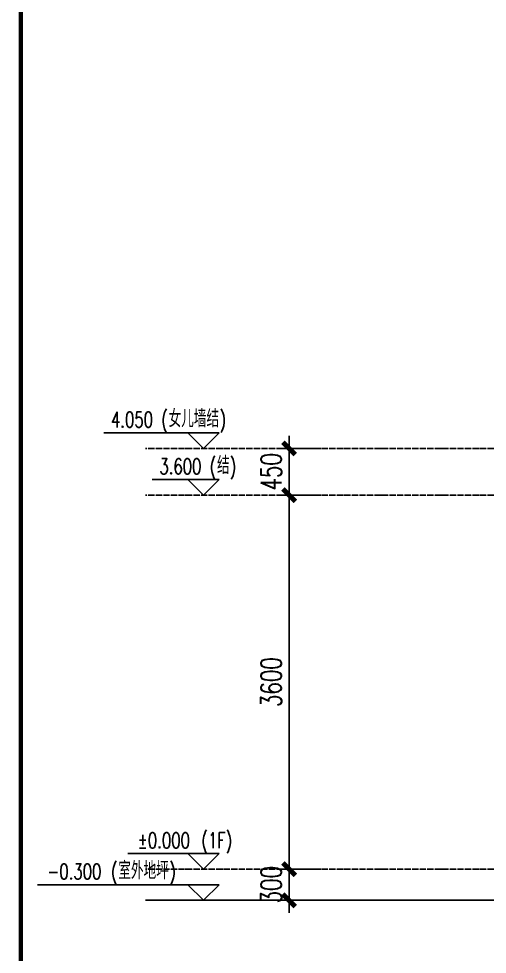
# Model space of a CAD drawing. Extents: x -202236 to 1002404, y -663931 to 1550022.
# Drawn here: x -131209 to -126697, y -352528 to -343522 of the extents above; entities that cross this region are included whole.
import ezdxf
from ezdxf.enums import TextEntityAlignment as Align

# ---------------------------------------------------------------- set-up
doc = ezdxf.new("R2010")
doc.units = 0
doc.linetypes.add('DOTE', pattern=[2.42, 2, -0.2, 0.02, -0.2])
for name, color, linetype in [('0-cxFrame', 155, 'Continuous'), ('A-AXIS-DOTE', 14, 'DOTE'), ('A-AXIS-ELEV', 4, 'Continuous'), ('DIM', 173, 'Continuous'), ('PUB_TEXT', 7, 'Continuous')]:
    doc.layers.add(name, color=color, linetype=linetype)
doc.layers.add('0-cxText', color=131, linetype='Continuous', lineweight=25)
doc.styles.add('_TCH_DIM', font='SIMPLEX', dxfattribs={"bigfont": 'GBCBIG'})
doc.styles.add('cx_tuming', font='simhei.ttf')
doc.styles.add('cx_tuqian1', font='')
doc.styles.add('DHTEXT-1', font='ROMANS.shx', dxfattribs={"width": 0.7, "bigfont": 'CHINESE.shx'})
doc.styles.add('黑体', font='simhei.ttf', dxfattribs={"height": 12})
doc.styles.get('cx_tuqian1').set_extended_font_data('SimSun')
doc.dimstyles.new('ZN80', dxfattribs={"dimscale": 80, "dimtxt": 2.5, "dimasz": 1.5, "dimexe": 1, "dimexo": 2, "dimgap": 0.9, "dimtad": 1, "dimdec": 0, "dimdsep": 46, "dimtxsty": 'DHTEXT-1', "dimblk": 'ARCHTICK', "dimcen": 2.5, "dimclrd": 173, "dimclre": 173, "dimclrt": 7, "dimazin": 2, "dimtfac": 0.4, "dimtdec": 0, "dimtix": 1, "dimtmove": 2, "dimatfit": 3, "dimfxl": 0, "dimtolj": 1, "dimtzin": 0, "dimarcsym": 0})

# ---------------------------------------------------------------- blocks, each defined once
blk = doc.blocks.new('TK22.A2 L(Dragon)')
at = {"layer": '0-cxFrame', "const_width": 0.5}
blk.add_lwpolyline([(-80, 10), (-574, 10), (-574, 410), (-80, 410)], close=True, dxfattribs=at)
at = {"style": '黑体', "flags": 4}
blk.add_attdef('图幅', text='', height=3.3, dxfattribs=at).set_placement((-40, 3), align=Align.RIGHT)
at = {"layer": '0-cxText', "flags": 4}
for tag, height, style, p in [('建设单位', 3.5, 'cx_tuming', (-45, 240)), ('项目名称', 3.5, 'cx_tuming', (-45, 210)), ('子项名称', 3.5, 'cx_tuming', (-45, 180)), ('工程编号', 3.3, 'cx_tuqian1', (-35, 165)), ('图名1', 3.5, 'cx_tuming', (-45, 87)), ('图名2', 3.5, 'cx_tuming', (-45, 79)), ('图名3', 3.5, 'cx_tuming', (-45, 71)), ('出图日期', 3.3, 'cx_tuqian1', (-39, 60)), ('专业', 3.3, 'cx_tuqian1', (-55, 52)), ('图号', 3.3, 'cx_tuqian1', (-55, 44)), ('版次', 3.3, 'cx_tuqian1', (-20, 44))]:
    blk.add_attdef(tag, text='', height=height, dxfattribs=dict(at, style=style)).set_placement(p, align=Align.MIDDLE)
at = {"layer": 'Defpoints', "color": 6, "flags": 4}
for tag, height, style, p in [('tufu', 3.3, '黑体', (-12, 12)), ('dwfname', 4, 'cx_tuqian1', (-80, 3))]:
    blk.add_attdef(tag, text='', height=height, dxfattribs=dict(at, style=style)).set_placement(p, align=Align.RIGHT)
blk = doc.blocks.new('_ArchTick')
at = {"color": 0, "linetype": 'ByBlock', "const_width": 0.4}
blk.add_lwpolyline([(-0.5, -0.5), (0.5, 0.5)], dxfattribs=at)
blk = doc.blocks.new('*D240')
at = {"layer": 'Defpoints', "color": 0, "ltscale": 800, "transparency": 16777216}
for p in [(-128605.7, -347658.2), (-128169.9, -347658.2), (-128169.9, -348108.2)]:
    blk.add_point(p, dxfattribs=at)
at = {"layer": 'DIM', "color": 173, "linetype": 'ByBlock', "lineweight": -2, "ltscale": 800, "transparency": 16777216}
for p, q in [((-128605.7, -347658.2), (-128605.7, -347538.2)), ((-128329.9, -347658.2), (-128685.7, -347658.2)), ((-128605.7, -348108.2), (-128605.7, -347658.2)), ((-128329.9, -348108.2), (-128685.7, -348108.2)), ((-128605.7, -348108.2), (-128605.7, -348228.2))]:
    blk.add_line(p, q, dxfattribs=at)
at = {"layer": 'DIM', "color": 173, "lineweight": -2, "ltscale": 800, "transparency": 16777216, "xscale": 120, "yscale": 120, "zscale": 120}
for p, rotation in [((-128605.7, -347658.2), 270), ((-128605.7, -348108.2), 90)]:
    blk.add_blockref('_ArchTick', p, dxfattribs=dict(at, rotation=rotation))
at = {"layer": 'DIM', "color": 7, "ltscale": 800, "transparency": 16777216, "insert": (-128777.7, -347883.2), "char_height": 200, "attachment_point": 5, "rotation": 90, "style": 'DHTEXT-1'}
blk.add_mtext('\\A1;450', dxfattribs=at)
blk = doc.blocks.new('*D241')
at = {"layer": 'Defpoints', "color": 0, "ltscale": 800, "transparency": 16777216}
for p in [(-128605.7, -348108.2), (-128169.9, -348108.2), (-128169.9, -351708.2)]:
    blk.add_point(p, dxfattribs=at)
at = {"layer": 'DIM', "color": 173, "linetype": 'ByBlock', "lineweight": -2, "ltscale": 800, "transparency": 16777216}
for p, q in [((-128329.9, -348108.2), (-128685.7, -348108.2)), ((-128605.7, -351708.2), (-128605.7, -348108.2)), ((-128329.9, -351708.2), (-128685.7, -351708.2))]:
    blk.add_line(p, q, dxfattribs=at)
at = {"layer": 'DIM', "color": 173, "lineweight": -2, "ltscale": 800, "transparency": 16777216, "xscale": 120, "yscale": 120, "zscale": 120}
for p, rotation in [((-128605.7, -348108.2), 90), ((-128605.7, -351708.2), 270)]:
    blk.add_blockref('_ArchTick', p, dxfattribs=dict(at, rotation=rotation))
at = {"layer": 'DIM', "color": 7, "ltscale": 800, "transparency": 16777216, "insert": (-128777.7, -349908.2), "char_height": 200, "attachment_point": 5, "rotation": 90, "style": 'DHTEXT-1'}
blk.add_mtext('\\A1;3600', dxfattribs=at)
blk = doc.blocks.new('*D242')
at = {"layer": 'Defpoints', "color": 0, "ltscale": 800, "transparency": 16777216}
for p in [(-128605.7, -351708.2), (-128169.9, -351708.2), (-128169.9, -352008.2)]:
    blk.add_point(p, dxfattribs=at)
at = {"layer": 'DIM', "color": 173, "linetype": 'ByBlock', "lineweight": -2, "ltscale": 800, "transparency": 16777216}
for p, q in [((-128605.7, -351708.2), (-128605.7, -351588.2)), ((-128329.9, -351708.2), (-128685.7, -351708.2)), ((-128605.7, -352008.2), (-128605.7, -351708.2)), ((-128329.9, -352008.2), (-128685.7, -352008.2)), ((-128605.7, -352008.2), (-128605.7, -352128.2))]:
    blk.add_line(p, q, dxfattribs=at)
at = {"layer": 'DIM', "color": 173, "lineweight": -2, "ltscale": 800, "transparency": 16777216, "xscale": 120, "yscale": 120, "zscale": 120}
for p, rotation in [((-128605.7, -351708.2), 270), ((-128605.7, -352008.2), 90)]:
    blk.add_blockref('_ArchTick', p, dxfattribs=dict(at, rotation=rotation))
at = {"layer": 'DIM', "color": 7, "ltscale": 800, "transparency": 16777216, "insert": (-128777.7, -351858.2), "char_height": 200, "attachment_point": 5, "rotation": 90, "style": 'DHTEXT-1'}
blk.add_mtext('\\A1;300', dxfattribs=at)

msp = doc.modelspace()

# ---------------------------------------------------------------- linework, layer by layer
at = {"layer": 'A-AXIS-DOTE', "ltscale": 30}
for p, q in [((-112259.91, -347658.23), (-129989.91, -347658.23)), ((-112259.91, -348108.23), (-129989.91, -348108.23)), ((-112259.91, -351708.23), (-129989.91, -351708.23))]:
    msp.add_line(p, q, dxfattribs=at)
at = {"layer": 'A-AXIS-DOTE'}
msp.add_line((-112259.91, -352008.23), (-129989.91, -352008.23), dxfattribs=at)
at = {"layer": 'A-AXIS-ELEV'}
for p, q in [((-129279.91, -347508.23), (-130389.91, -347508.23)), ((-129429.91, -347658.23), (-129579.91, -347508.23)), ((-129429.91, -347658.23), (-129279.91, -347508.23)), ((-129279.91, -347958.23), (-129923.69, -347958.23)), ((-129429.91, -348108.23), (-129579.91, -347958.23)), ((-129429.91, -348108.23), (-129279.91, -347958.23)), ((-129279.91, -351558.23), (-130159.91, -351558.23)), ((-129429.91, -351708.23), (-129579.91, -351558.23)), ((-129429.91, -351708.23), (-129279.91, -351558.23)), ((-129279.77, -351858.23), (-131029.91, -351858.23)), ((-129429.77, -352008.23), (-129579.77, -351858.23)), ((-129429.77, -352008.23), (-129279.77, -351858.23))]:
    msp.add_line(p, q, dxfattribs=at)

# ---------------------------------------------------------------- block references
at = {"layer": '0-cxFrame', "xscale": 80, "yscale": 80, "zscale": 80}
msp.add_blockref('TK22.A2 L(Dragon)', (-85269.4, -357444.07), dxfattribs=at)

# ---------------------------------------------------------------- texts
at = {"layer": 'PUB_TEXT', "style": '_TCH_DIM', "width": 0.705882}
for s, p in [('4.050', (-130320.91, -347455.73)), ('(', (-129835.91, -347455.73)), (')', (-129274.42, -347455.73)), ('3.600', (-129854.69, -347905.73)), ('(', (-129369.69, -347905.73)), (')', (-129176.82, -347905.73)), ('%%P0.000', (-130064.91, -351505.73)), ('(1F)', (-129449.91, -351505.73)), ('-0.300', (-130934.91, -351805.73)), ('(', (-130319.91, -351805.73)), (')', (-129758.42, -351805.73))]:
    msp.add_text(s, height=148.75, dxfattribs=at).set_placement(p)
at = {"layer": 'PUB_TEXT', "style": '_TCH_DIM'}
for s, height, p in [('女儿墙结', 168.794, (-129765.91, -347455.73)), ('结', 168.79, (-129299.69, -347905.73)), ('室外地坪', 168.794, (-130249.91, -351805.73))]:
    msp.add_text(s, height=height, dxfattribs=at).set_placement(p)

# ---------------------------------------------------------------- dimensions: what is measured, and where the dimension line sits
at = {"layer": 'DIM', "ltscale": 800}
for p1, p2, picture, middle in [((-128169.91, -348108.23), (-128169.91, -347658.23), '*D240', (-128777.75, -347883.23)), ((-128169.91, -351708.23), (-128169.91, -348108.23), '*D241', (-128777.75, -349908.23)), ((-128169.91, -352008.23), (-128169.91, -351708.23), '*D242', (-128777.75, -351858.23))]:
    dim = msp.add_aligned_dim(p1=p1, p2=p2, distance=435.83, dimstyle='ZN80', dxfattribs=at)
    dim.commit()
    dim.dimension.update_dxf_attribs({"geometry": picture, "text_midpoint": middle})

doc.saveas('drawing.dxf')
